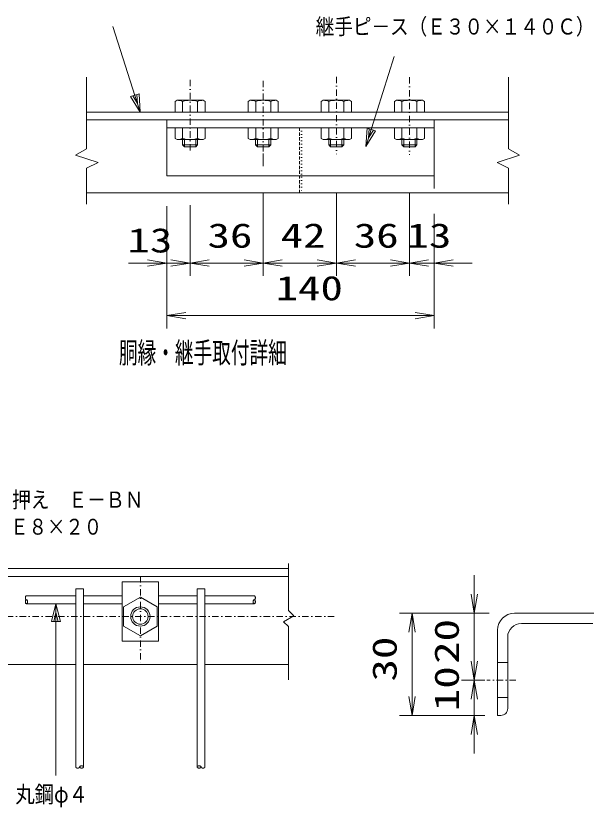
# Model space of a CAD drawing. Units: millimetres, scale not verified. Extents: x -4425 to 4425, y -3150 to 3150.
# Drawn here: x 1249 to 2595, y -355 to 1511 of the extents above; entities that cross this region are included whole.
import ezdxf
from ezdxf.enums import TextEntityAlignment as Align

# ---------------------------------------------------------------- set-up
doc = ezdxf.new("R2010")
doc.units = ezdxf.units.MM
doc.header["$LTSCALE"] = 30
for name, pattern in [('USER1', [1.01, 0.5, -0.25, 0.01, -0.25]), ('USER2', [0.375, 0.25, -0.125]), ('USER3', [0.26, 0.01, -0.25])]:
    doc.linetypes.add(name, pattern=pattern)
for name, color, linetype, lineweight in [('0-0_1', 4, 'Continuous', 18), ('0-1_2', 7, 'Continuous', 9), ('0-2_0', 2, 'Continuous', 18), ('0-4_EXTCNT-L', 4, 'Continuous', 18)]:
    doc.layers.add(name, color=color, linetype=linetype, lineweight=lineweight)
doc.styles.add('ＭＳ ゴシック', font='')
doc.styles.get('ＭＳ ゴシック').set_extended_font_data('MS Gothic')

# ---------------------------------------------------------------- blocks, each defined once
blk = doc.blocks.new('C30')
at = {"layer": '0-0_1'}
blk.add_line((194998.3, 139597.8), (197008.5, 145945.2), dxfattribs=at)
blk.add_lwpolyline([(195679, 140703.9), (194998.3, 139597.8), (195078.4, 140894.1)], close=True, dxfattribs=at)
blk.add_lwpolyline([(195528.9, 140751.4), (195188.5, 140198.4), (195228.6, 140846.5)], dxfattribs=at)
blk = doc.blocks.new('C31')
at = {"layer": '0-0_1'}
blk.add_line((173058.3, 104233.1), (173058.3, 92083.1), dxfattribs=at)
blk.add_lwpolyline([(172743.3, 102973.1), (173058.3, 104233.1), (173373.3, 102973.1)], close=True, dxfattribs=at)
blk.add_lwpolyline([(172900.8, 102973.1), (173058.3, 103603.1), (173215.8, 102973.1)], dxfattribs=at)
blk = doc.blocks.new('DARROWS')
at = {"layer": '0-2_0'}
blk.add_line((0, 0), (-29.97, 0), dxfattribs=at)
blk.add_lwpolyline([(-30, -5), (0, 0), (-30, 5)], dxfattribs=at)

msp = doc.modelspace()

# ---------------------------------------------------------------- linework, layer by layer
at = {"layer": '0-0_1'}
for p, q in [((1542.53, 1283.97), (1477.94, 1486.02)), ((1416.09, 1366.79), (1416.09, 1197.08)), ((2411.52, 1366.79), (2411.52, 1197.08)), ((1646.75, 1219.1), (1646.75, 1202.45)), ((1673.4, 1219.1), (1673.4, 1202.45)), ((1819.3, 1219.1), (1819.3, 1202.45)), ((1845.94, 1219.1), (1845.94, 1202.45)), ((1991.85, 1219.1), (1991.85, 1202.45)), ((2018.49, 1219.1), (2018.49, 1202.45)), ((2164.4, 1219.1), (2164.4, 1202.45)), ((2191.04, 1219.1), (2191.04, 1202.45)), ((1416.09, 1197.08), (1389.86, 1182.27)), ((1642.26, 1206.95), (1677.9, 1206.95)), ((1814.8, 1206.95), (1850.44, 1206.95)), ((1987.35, 1206.95), (2022.99, 1206.95)), ((2159.9, 1206.95), (2195.54, 1206.95)), ((2411.52, 1197.08), (2437.76, 1182.27)), ((1389.86, 1182.27), (1443.26, 1165.57)), ((2437.76, 1182.27), (2384.36, 1165.57)), ((1443.26, 1165.57), (1416.09, 1151.74)), ((2384.36, 1165.57), (2411.52, 1151.74)), ((1416.09, 1151.74), (1416.09, 1066.57)), ((2411.52, 1151.74), (2411.52, 1066.57)), ((1892.25, 219.5), (1892.25, 108.15)), ((1880.7, 81.94), (1904.63, 95.76)), ((1892.25, 108.15), (1904.63, 95.76)), ((1880.7, 81.94), (1892.25, 70.4)), ((1892.25, 70.4), (1892.25, -55.45))]:
    msp.add_line(p, q, dxfattribs=at)
at = {"layer": '0-0_1', "linetype": 'USER1'}
for p, q in [((2005.24, 1367.54), (2005.24, 1184.7)), ((2177.79, 1366.26), (2177.79, 1183.47)), ((1660.14, 1359.91), (1660.14, 1186.66)), ((1832.69, 1358.01), (1832.69, 1186.41)), ((1542.84, 189.38), (1542.84, -15.75)), ((2000.28, 94.34), (1111.52, 94.34)), ((2428.8, -55.8), (2360.46, -55.8))]:
    msp.add_line(p, q, dxfattribs=at)
at = {"layer": '0-0_1', "color": 7, "lineweight": 9}
for p, q in [((2411.52, 1283.97), (1416.09, 1283.97)), ((2411.52, 1265.59), (1416.09, 1265.59)), ((1605.01, 1265.59), (1605.01, 1133.84)), ((2235.98, 1265.59), (2235.98, 1133.84)), ((2235.98, 1247.2), (1605.01, 1247.2)), ((1677.9, 1219.1), (1677.9, 1206.95)), ((1850.44, 1219.1), (1850.44, 1206.95)), ((2022.99, 1219.1), (2022.99, 1206.95)), ((2195.54, 1219.1), (2195.54, 1206.95)), ((1646.75, 1202.45), (1673.4, 1202.45)), ((1673.4, 1202.45), (1677.9, 1206.95)), ((1819.3, 1202.45), (1845.94, 1202.45)), ((1845.94, 1202.45), (1850.44, 1206.95)), ((1991.85, 1202.45), (2018.49, 1202.45)), ((2018.49, 1202.45), (2022.99, 1206.95)), ((2164.4, 1202.45), (2191.04, 1202.45)), ((2191.04, 1202.45), (2195.54, 1206.95)), ((1832.69, 1186.41), (1832.69, 1156.41)), ((2235.98, 1133.84), (1605.01, 1133.84)), ((2235.98, 1133.84), (2235.98, 1103.84)), ((2411.52, 1094.01), (1416.09, 1094.01)), ((1193.44, 207.19), (1892.25, 207.19)), ((1193.44, 188.73), (1892.25, 188.73)), ((1390.37, 159.31), (1408.83, 159.31)), ((1390.37, 159.31), (1390.37, -260.64)), ((1408.83, 159.31), (1408.83, -260.64)), ((1695.32, 159.31), (1676.86, 159.31)), ((1676.86, 159.31), (1676.86, -260.64)), ((1695.32, 159.31), (1695.32, -260.64)), ((1274.13, 142.9), (1390.37, 142.9)), ((1408.83, 142.9), (1499.77, 142.9)), ((1585.92, 142.9), (1676.86, 142.9)), ((1695.32, 142.9), (1810.76, 142.9)), ((1274.13, 124.44), (1390.37, 124.44)), ((1408.83, 124.44), (1499.77, 124.44)), ((1585.92, 124.44), (1676.86, 124.44)), ((1695.32, 124.44), (1811.48, 124.44)), ((2425.64, 102.04), (2626.53, 102.04)), ((2441.71, 77.93), (2610.46, 77.93)), ((2385.46, 61.86), (2385.46, -139.04)), ((2409.56, 45.79), (2409.56, -122.96)), ((1193.44, -18.52), (1390.37, -18.52)), ((1408.83, -18.52), (1676.86, -18.52)), ((1695.32, -18.52), (1892.25, -18.52)), ((2409.56, -14.47), (2385.46, -14.47)), ((2409.56, -97.12), (2385.46, -97.12)), ((2385.46, -139.04), (2393.49, -139.04))]:
    msp.add_line(p, q, dxfattribs=at)
at = {"layer": '0-0_1', "color": 7, "linetype": 'USER2', "lineweight": 9}
msp.add_line((1917.97, 1247.2), (1917.97, 1094.01), dxfattribs=at)
at = {"layer": '0-0_1', "color": 7, "linetype": 'USER3', "lineweight": 9}
msp.add_line((1923.02, 1247.2), (1923.02, 1094.01), dxfattribs=at)
at = {"layer": '0-0_1'}
for points in [[(1539.74, 1327.17), (1542.53, 1283.97), (1519.74, 1320.78)], [(1274.13, 124.44), (1274.46, 124.47), (1274.82, 124.6), (1275.21, 124.84), (1275.61, 125.24), (1276.01, 125.8), (1276.35, 126.55), (1276.61, 127.47), (1276.76, 128.51), (1276.76, 129.59), (1276.61, 130.63), (1276.35, 131.55), (1276.01, 132.3), (1275.61, 132.87), (1275.21, 133.26), (1274.82, 133.51), (1274.46, 133.63), (1274.13, 133.67), (1273.8, 133.63), (1273.43, 133.51), (1273.04, 133.26), (1272.64, 132.87), (1272.25, 132.3), (1271.9, 131.55), (1271.64, 130.63), (1271.5, 129.59), (1271.5, 128.51), (1271.64, 127.47), (1271.9, 126.55), (1272.25, 125.8), (1272.64, 125.24), (1273.04, 124.84), (1273.43, 124.6), (1273.8, 124.47)], [(1811.56, 124.44), (1811.23, 124.47), (1810.87, 124.6), (1810.48, 124.84), (1810.07, 125.24), (1809.68, 125.8), (1809.34, 126.55), (1809.07, 127.47), (1808.93, 128.51), (1808.93, 129.59), (1809.07, 130.63), (1809.34, 131.55), (1809.68, 132.3), (1810.07, 132.87), (1810.48, 133.26), (1810.87, 133.51), (1811.23, 133.63), (1811.56, 133.67), (1811.89, 133.63), (1812.26, 133.51), (1812.65, 133.26), (1813.05, 132.87), (1813.44, 132.3), (1813.79, 131.55), (1814.05, 130.63), (1814.19, 129.59), (1814.19, 128.51), (1814.05, 127.47), (1813.79, 126.55), (1813.44, 125.8), (1813.05, 125.24), (1812.65, 124.84), (1812.26, 124.6), (1811.89, 124.47)]]:
    msp.add_lwpolyline(points, close=True, dxfattribs=at)
for points in [[(1534.74, 1325.58), (1536.13, 1303.97), (1524.74, 1322.38)], [(1274.13, 142.9), (1273.8, 142.86), (1273.43, 142.74), (1273.04, 142.49), (1272.64, 142.1), (1272.25, 141.53), (1271.9, 140.78), (1271.64, 139.86), (1271.5, 138.82), (1271.5, 137.74), (1271.64, 136.7), (1271.9, 135.78), (1272.25, 135.03), (1272.64, 134.47), (1273.04, 134.07), (1273.43, 133.83), (1273.8, 133.7), (1274.13, 133.67)], [(1811.56, 142.9), (1811.89, 142.86), (1812.26, 142.74), (1812.65, 142.49), (1813.05, 142.1), (1813.44, 141.53), (1813.79, 140.78), (1814.05, 139.86), (1814.19, 138.82), (1814.19, 137.74), (1814.05, 136.7), (1813.79, 135.78), (1813.44, 135.03), (1813.05, 134.47), (1812.65, 134.07), (1812.26, 133.83), (1811.89, 133.7), (1811.56, 133.67)], [(1390.37, -260.64), (1390.37, -260.74), (1390.38, -260.85), (1390.4, -260.96), (1390.43, -261.08), (1390.47, -261.2), (1390.52, -261.32), (1390.58, -261.44), (1390.66, -261.57), (1390.75, -261.7), (1390.86, -261.83), (1390.98, -261.97), (1391.13, -262.1), (1391.29, -262.23), (1391.47, -262.36), (1391.67, -262.48), (1391.89, -262.61), (1392.13, -262.72), (1392.39, -262.83), (1392.66, -262.93), (1392.96, -263.02), (1393.27, -263.1), (1393.59, -263.16), (1393.93, -263.22), (1394.27, -263.26), (1394.63, -263.28), (1394.98, -263.29), (1395.33, -263.28), (1395.69, -263.26), (1396.03, -263.22), (1396.37, -263.16), (1396.69, -263.1), (1397, -263.02), (1397.3, -262.93), (1397.58, -262.83), (1397.83, -262.72), (1398.07, -262.61), (1398.29, -262.48), (1398.49, -262.36), (1398.67, -262.23)], [(1398.67, -262.23), (1398.83, -262.1), (1398.98, -261.97), (1399.1, -261.83), (1399.21, -261.7), (1399.3, -261.57), (1399.38, -261.44), (1399.44, -261.32), (1399.49, -261.2), (1399.53, -261.08), (1399.56, -260.96), (1399.58, -260.85), (1399.59, -260.74), (1399.6, -260.64)], [(1400.52, -259.05), (1400.36, -259.18), (1400.22, -259.32), (1400.09, -259.45), (1399.98, -259.58), (1399.89, -259.71), (1399.81, -259.84), (1399.75, -259.96), (1399.7, -260.08), (1399.66, -260.2), (1399.63, -260.32), (1399.61, -260.43), (1399.6, -260.54), (1399.6, -260.64), (1399.6, -260.74), (1399.61, -260.85), (1399.63, -260.96), (1399.66, -261.08), (1399.7, -261.2), (1399.75, -261.32), (1399.81, -261.44), (1399.89, -261.57), (1399.98, -261.7), (1400.09, -261.83), (1400.22, -261.97), (1400.36, -262.1), (1400.52, -262.23), (1400.7, -262.36), (1400.9, -262.48), (1401.12, -262.61), (1401.36, -262.72), (1401.62, -262.83), (1401.89, -262.93), (1402.19, -263.02), (1402.5, -263.1), (1402.82, -263.16), (1403.16, -263.22), (1403.51, -263.26), (1403.86, -263.28), (1404.21, -263.29)], [(1408.83, -260.64), (1408.82, -260.54), (1408.81, -260.43), (1408.79, -260.32), (1408.76, -260.2), (1408.72, -260.08), (1408.67, -259.96), (1408.61, -259.84), (1408.53, -259.71), (1408.44, -259.58), (1408.33, -259.45), (1408.21, -259.32), (1408.06, -259.18), (1407.9, -259.05), (1407.72, -258.92), (1407.52, -258.8), (1407.3, -258.68), (1407.06, -258.56), (1406.81, -258.45), (1406.53, -258.35), (1406.23, -258.26), (1405.92, -258.18), (1405.6, -258.12), (1405.26, -258.06), (1404.92, -258.02), (1404.57, -258), (1404.21, -257.99), (1403.86, -258), (1403.51, -258.02), (1403.16, -258.06), (1402.82, -258.12), (1402.5, -258.18), (1402.19, -258.26), (1401.89, -258.35), (1401.62, -258.45), (1401.36, -258.56), (1401.12, -258.68), (1400.9, -258.8), (1400.7, -258.92), (1400.52, -259.05)], [(1404.21, -263.29), (1404.57, -263.28), (1404.92, -263.26), (1405.26, -263.22), (1405.6, -263.16), (1405.92, -263.1), (1406.23, -263.02), (1406.53, -262.93), (1406.81, -262.83), (1407.06, -262.72), (1407.3, -262.61), (1407.52, -262.48), (1407.72, -262.36), (1407.9, -262.23), (1408.06, -262.1), (1408.21, -261.97), (1408.33, -261.83), (1408.44, -261.7), (1408.53, -261.57), (1408.61, -261.44), (1408.67, -261.32), (1408.72, -261.2), (1408.76, -261.08), (1408.79, -260.96), (1408.81, -260.85), (1408.82, -260.74), (1408.83, -260.64)], [(1676.86, -260.64), (1676.86, -260.54), (1676.88, -260.43), (1676.9, -260.32), (1676.92, -260.2), (1676.96, -260.08), (1677.02, -259.96), (1677.08, -259.84), (1677.16, -259.71), (1677.25, -259.58), (1677.36, -259.45), (1677.48, -259.32), (1677.62, -259.18), (1677.78, -259.05), (1677.96, -258.92), (1678.16, -258.8), (1678.38, -258.68), (1678.62, -258.56), (1678.88, -258.45), (1679.16, -258.35), (1679.45, -258.26), (1679.76, -258.18), (1680.09, -258.12), (1680.43, -258.06), (1680.77, -258.02), (1681.12, -258), (1681.48, -257.99), (1681.83, -258), (1682.18, -258.02), (1682.53, -258.06), (1682.86, -258.12), (1683.19, -258.18), (1683.5, -258.26), (1683.79, -258.35), (1684.07, -258.45), (1684.33, -258.56), (1684.57, -258.68), (1684.79, -258.8), (1684.99, -258.92), (1685.17, -259.05)], [(1681.48, -263.29), (1681.12, -263.28), (1680.77, -263.26), (1680.43, -263.22), (1680.09, -263.16), (1679.76, -263.1), (1679.45, -263.02), (1679.16, -262.93), (1678.88, -262.83), (1678.62, -262.72), (1678.38, -262.61), (1678.16, -262.48), (1677.96, -262.36), (1677.78, -262.23), (1677.62, -262.1), (1677.48, -261.97), (1677.36, -261.83), (1677.25, -261.7), (1677.16, -261.57), (1677.08, -261.44), (1677.02, -261.32), (1676.96, -261.2), (1676.92, -261.08), (1676.9, -260.96), (1676.88, -260.85), (1676.86, -260.74), (1676.86, -260.64)], [(1685.17, -259.05), (1685.33, -259.18), (1685.47, -259.32), (1685.6, -259.45), (1685.7, -259.58), (1685.8, -259.71), (1685.87, -259.84), (1685.94, -259.96), (1685.99, -260.08), (1686.03, -260.2), (1686.06, -260.32), (1686.08, -260.43), (1686.09, -260.54), (1686.09, -260.64), (1686.09, -260.74), (1686.08, -260.85), (1686.06, -260.96), (1686.03, -261.08), (1685.99, -261.2), (1685.94, -261.32), (1685.87, -261.44), (1685.8, -261.57), (1685.7, -261.7), (1685.6, -261.83), (1685.47, -261.97), (1685.33, -262.1), (1685.17, -262.23), (1684.99, -262.36), (1684.79, -262.48), (1684.57, -262.61), (1684.33, -262.72), (1684.07, -262.83), (1683.79, -262.93), (1683.5, -263.02), (1683.19, -263.1), (1682.86, -263.16), (1682.53, -263.22), (1682.18, -263.26), (1681.83, -263.28), (1681.48, -263.29)], [(1687.01, -262.23), (1686.85, -262.1), (1686.71, -261.97), (1686.59, -261.83), (1686.48, -261.7), (1686.39, -261.57), (1686.31, -261.44), (1686.25, -261.32), (1686.19, -261.2), (1686.16, -261.08), (1686.13, -260.96), (1686.11, -260.85), (1686.1, -260.74), (1686.09, -260.64)], [(1695.32, -260.64), (1695.32, -260.74), (1695.31, -260.85), (1695.29, -260.96), (1695.26, -261.08), (1695.22, -261.2), (1695.17, -261.32), (1695.1, -261.44), (1695.03, -261.57), (1694.93, -261.7), (1694.83, -261.83), (1694.7, -261.97), (1694.56, -262.1), (1694.4, -262.23), (1694.22, -262.36), (1694.02, -262.48), (1693.8, -262.61), (1693.56, -262.72), (1693.3, -262.83), (1693.02, -262.93), (1692.73, -263.02), (1692.42, -263.1), (1692.09, -263.16), (1691.76, -263.22), (1691.41, -263.26), (1691.06, -263.28), (1690.71, -263.29), (1690.35, -263.28), (1690, -263.26), (1689.66, -263.22), (1689.32, -263.16), (1688.99, -263.1), (1688.68, -263.02), (1688.39, -262.93), (1688.11, -262.83), (1687.85, -262.72), (1687.61, -262.61), (1687.39, -262.48), (1687.19, -262.36), (1687.01, -262.23)]]:
    msp.add_lwpolyline(points, dxfattribs=at)
at = {"layer": '0-0_1', "color": 7, "lineweight": 9}
for points in [[(1642.26, 1219.1), (1642.26, 1206.95), (1646.75, 1202.45)], [(1814.8, 1219.1), (1814.8, 1206.95), (1819.3, 1202.45)], [(1987.35, 1219.1), (1987.35, 1206.95), (1991.85, 1202.45)], [(2159.9, 1219.1), (2159.9, 1206.95), (2164.4, 1202.45)]]:
    msp.add_lwpolyline(points, dxfattribs=at)
msp.add_lwpolyline([(1499.77, 175.73), (1499.77, 36.2), (1585.92, 36.2), (1585.92, 175.73)], close=True, dxfattribs=at)
for centre, radius, start, end in [((2425.64, 61.86), 40.18, 90, 179.99976), ((2441.71, 45.79), 32.14, 90, 179.99976), ((2393.49, -122.96), 16.07, 269.99994, 0.00104)]:
    msp.add_arc(centre, radius, start, end, dxfattribs=at)
at = {"layer": '0-1_2'}
for p, q in [((1629.4, 1311.83), (1624.64, 1309.08)), ((1624.64, 1283.97), (1624.64, 1309.08)), ((1629.4, 1311.83), (1690.89, 1311.83)), ((1642.39, 1283.97), (1642.39, 1309.08)), ((1677.9, 1283.97), (1677.9, 1309.08)), ((1690.89, 1311.83), (1695.65, 1309.08)), ((1695.65, 1283.97), (1695.65, 1309.08)), ((1801.94, 1311.83), (1797.19, 1309.08)), ((1797.19, 1283.97), (1797.19, 1309.08)), ((1801.94, 1311.83), (1863.44, 1311.83)), ((1814.94, 1283.97), (1814.94, 1309.08)), ((1850.44, 1283.97), (1850.44, 1309.08)), ((1863.44, 1311.83), (1868.19, 1309.08)), ((1868.19, 1283.97), (1868.19, 1309.08)), ((1974.49, 1311.83), (1969.74, 1309.08)), ((1969.74, 1283.97), (1969.74, 1309.08)), ((1987.49, 1283.97), (1987.49, 1309.08)), ((2022.99, 1283.97), (2022.99, 1309.08)), ((2040.74, 1283.97), (2040.74, 1309.08)), ((2147.04, 1311.83), (2142.28, 1309.08)), ((2142.28, 1283.97), (2142.28, 1309.08)), ((2147.04, 1311.83), (2208.53, 1311.83)), ((2160.03, 1283.97), (2160.03, 1309.08)), ((2195.54, 1283.97), (2195.54, 1309.08)), ((2208.53, 1311.83), (2213.29, 1309.08)), ((2213.29, 1283.97), (2213.29, 1309.08)), ((1624.64, 1247.2), (1624.64, 1221.85)), ((1642.39, 1247.2), (1642.39, 1221.85)), ((1677.9, 1247.2), (1677.9, 1221.85)), ((1695.65, 1247.2), (1695.65, 1221.85)), ((1797.19, 1247.2), (1797.19, 1221.85)), ((1814.94, 1247.2), (1814.94, 1221.85)), ((1850.44, 1247.2), (1850.44, 1221.85)), ((1868.19, 1247.2), (1868.19, 1221.85)), ((1969.74, 1247.2), (1969.74, 1221.85)), ((1987.49, 1247.2), (1987.49, 1221.85)), ((2022.99, 1247.2), (2022.99, 1221.85)), ((2040.74, 1247.2), (2040.74, 1221.85)), ((2142.28, 1247.2), (2142.28, 1221.85)), ((2160.03, 1247.2), (2160.03, 1221.85)), ((2195.54, 1247.2), (2195.54, 1221.85)), ((2213.29, 1247.2), (2213.29, 1221.85)), ((1629.4, 1219.1), (1624.64, 1221.85)), ((1629.4, 1219.1), (1690.89, 1219.1)), ((1690.89, 1219.1), (1695.65, 1221.85)), ((1801.94, 1219.1), (1797.19, 1221.85)), ((1801.94, 1219.1), (1863.44, 1219.1)), ((1863.44, 1219.1), (1868.19, 1221.85)), ((1974.49, 1219.1), (1969.74, 1221.85)), ((2147.04, 1219.1), (2142.28, 1221.85)), ((2147.04, 1219.1), (2208.53, 1219.1)), ((2208.53, 1219.1), (2213.29, 1221.85))]:
    msp.add_line(p, q, dxfattribs=at)
for points in [[(1974.49, 1311.83), (2035.98, 1311.83), (2040.74, 1309.08)], [(1974.49, 1219.1), (2035.98, 1219.1), (2040.74, 1221.85)]]:
    msp.add_lwpolyline(points, dxfattribs=at)
msp.add_lwpolyline([(1542.84, 139.98), (1503.31, 117.16), (1503.31, 71.51), (1542.84, 48.69), (1582.38, 71.51), (1582.38, 117.16)], close=True, dxfattribs=at)
at = {"layer": '0-1_2', "color": 4, "lineweight": 18}
msp.add_circle((1542.84, 94.34), 22.82, dxfattribs=at)
at = {"layer": '0-1_2'}
msp.add_circle((1542.84, 94.34), 18.26, dxfattribs=at)
for centre, radius, start, end in [((1629.4, 1279.73), 32.09, 66.11628, 90), ((1660.15, 1253.14), 58.69, 72.39499, 107.60876), ((1690.89, 1279.73), 32.1, 90, 113.88252), ((1801.94, 1279.73), 32.09, 66.11628, 90), ((1832.69, 1253.14), 58.69, 72.39499, 107.60876), ((1863.44, 1279.73), 32.1, 90, 113.8825), ((1974.49, 1279.73), 32.09, 66.11629, 90), ((2005.24, 1253.14), 58.69, 72.39498, 107.60876), ((2035.98, 1279.73), 32.1, 90, 113.8825), ((2147.04, 1279.73), 32.09, 66.1163, 90), ((2177.79, 1253.14), 58.69, 72.39499, 107.60876), ((2208.53, 1279.73), 32.1, 90, 113.8825), ((1629.4, 1251.19), 32.09, 270, 293.88467), ((1660.15, 1277.79), 58.69, 252.39139, 287.60516), ((1690.89, 1251.19), 32.1, 246.11838, 270), ((1801.94, 1251.19), 32.09, 270, 293.88467), ((1832.69, 1277.79), 58.69, 252.39081, 287.60516), ((1863.44, 1251.19), 32.1, 246.11841, 270), ((1974.49, 1251.19), 32.09, 270, 293.88464), ((2005.24, 1277.79), 58.69, 252.39139, 287.60516), ((2035.98, 1251.19), 32.1, 246.11841, 270), ((2147.04, 1251.19), 32.09, 270, 293.88464), ((2177.79, 1277.79), 58.69, 252.39139, 287.60516), ((2208.53, 1251.19), 32.1, 246.11841, 270)]:
    msp.add_arc(centre, radius, start, end, dxfattribs=at)
at = {"layer": '0-2_0', "color": 1}
for p, q in [((1832.69, 1092.41), (1832.69, 898)), ((2005.24, 1092.7), (2005.24, 898)), ((2177.79, 1093.47), (2177.79, 898)), ((1832.69, 1064.41), (1832.69, 898)), ((2005.24, 1064.7), (2005.24, 898)), ((2177.79, 1063.47), (2177.79, 898)), ((1605.01, 1043.84), (1605.01, 774)), ((1660.14, 1032.66), (1660.14, 898)), ((2235.98, 1043.84), (2235.98, 774)), ((2235.98, 1043.84), (2235.98, 898)), ((2365.64, 102.04), (2153.92, 102.04)), ((2365.64, 102.04), (2300.46, 102.04)), ((2355.46, -55.8), (2300.46, -55.8)), ((2330.46, -55.8), (2300.46, -55.8)), ((2355.46, -139.04), (2153.92, -139.04)), ((2325.46, -139.04), (2300.46, -139.04))]:
    msp.add_line(p, q, dxfattribs=at)
at = {"layer": '0-2_0'}
for p, q in [((1615.14, 928), (1570.14, 928)), ((1660.14, 928), (1832.69, 928)), ((1787.69, 928), (1742.69, 928)), ((1832.69, 928), (2005.24, 928)), ((1877.69, 928), (1922.69, 928)), ((1960.24, 928), (1915.24, 928)), ((2005.24, 928), (2177.79, 928)), ((2050.24, 928), (2095.24, 928)), ((2132.79, 928), (2087.79, 928)), ((2177.79, 928), (2235.98, 928)), ((2222.79, 928), (2267.79, 928)), ((2280.98, 928), (2325.98, 928)), ((1650.01, 804), (2190.98, 804)), ((2330.46, 147.04), (2330.46, 192.04)), ((2330.46, 102.04), (2330.46, -55.8)), ((2183.92, 57.04), (2183.92, -94.04)), ((2330.46, -10.8), (2330.46, 34.2)), ((2330.46, -55.8), (2330.46, -139.04)), ((2330.46, -100.8), (2330.46, -145.8)), ((2330.46, -184.04), (2330.46, -229.04))]:
    msp.add_line(p, q, dxfattribs=at)
at = {"layer": '0-4_EXTCNT-L', "color": 1}
for p, q in [((1660.14, 1064.66), (1660.14, 898)), ((1605.01, 1062.01), (1605.01, 898))]:
    msp.add_line(p, q, dxfattribs=at)
at = {"layer": '0-4_EXTCNT-L', "color": 2}
for p, q in [((1560.01, 928), (1515.01, 928)), ((1605.01, 928), (1660.14, 928)), ((1705.14, 928), (1750.14, 928))]:
    msp.add_line(p, q, dxfattribs=at)

# ---------------------------------------------------------------- block references
at = {"layer": '0-2_0'}
for name, p, xscale, yscale in [('C30', (-4425, -3450), 0.03333333, 0.03333333), ('DARROWS', (1660.14, 928), 1.5, 1.5), ('DARROWS', (1832.69, 928), 1.5, 1.5), ('DARROWS', (2005.24, 928), 1.5, 1.5), ('DARROWS', (2177.79, 928), 1.5, 1.5), ('DARROWS', (2235.98, 804), 1.5, 1.5), ('C31', (-4425, -3350), 0.03333333, 0.03333333)]:
    msp.add_blockref(name, p, dxfattribs=dict(at, xscale=xscale, yscale=yscale))
at = {"layer": '0-2_0', "xscale": 1.5, "yscale": 1.5}
for p, rotation in [((1832.69, 928), 180), ((2005.24, 928), 180), ((2177.79, 928), 180), ((2235.98, 928), 180), ((1605.01, 804), 180), ((2330.46, 102.04), 270), ((2183.92, 102.04), 90), ((2330.46, -55.8), 270), ((2330.46, -55.8), 90), ((2183.92, -139.04), 270), ((2330.46, -139.04), 90)]:
    msp.add_blockref('DARROWS', p, dxfattribs=dict(at, rotation=rotation))
at = {"layer": '0-4_EXTCNT-L', "xscale": 1.5, "yscale": 1.5}
msp.add_blockref('DARROWS', (1605.01, 928), dxfattribs=at)
at = {"layer": '0-4_EXTCNT-L', "xscale": 1.5, "yscale": 1.5, "rotation": 180}
msp.add_blockref('DARROWS', (1660.14, 928), dxfattribs=at)

# ---------------------------------------------------------------- texts
at = {"layer": '0-0_1', "style": 'ＭＳ ゴシック'}
for s, height, width, p in [('継手ピ－ス（Ｅ３０×１４０Ｃ）', 37.83, 0.85, (1956.54, 1455.62)), ('胴縁・継手取付詳細', 49.64, 0.65, (1492.29, 676.83)), ('押え\u3000Ｅ－ＢＮ', 38.2, 0.85, (1240.14, 339.36)), ('Ｅ８×２０', 37.4, 0.85, (1235.99, 276.17)), ('丸鋼φ４', 39.36, 0.85, (1247.85, -356.52))]:
    msp.add_text(s, height=height, dxfattribs=dict(at, width=width)).set_placement(p, align=Align.BOTTOM_LEFT)
at = {"layer": '0-2_0', "color": 3, "style": 'ＭＳ ゴシック', "width": 1.35}
for s, p in [('36', (1701.42, 946.9)), ('42', (1873.96, 946.9)), ('36', (2046.51, 946.9)), ('13', (2170.89, 946.9)), ('140', (1862, 822.9))]:
    msp.add_text(s, height=57.62, dxfattribs=at).set_placement(p, align=Align.BOTTOM_LEFT)
for s, p in [('20', (2311.56, -17.38)), ('30', (2165.02, -59)), ('10', (2311.56, -128.92))]:
    msp.add_text(s, height=57.62, rotation=90, dxfattribs=at).set_placement(p, align=Align.BOTTOM_LEFT)
at = {"layer": '0-4_EXTCNT-L', "color": 3, "style": 'ＭＳ ゴシック', "width": 1.35}
msp.add_text('13', height=57.62, dxfattribs=at).set_placement((1512.48, 935.65), align=Align.BOTTOM_LEFT)

doc.saveas('drawing.dxf')
